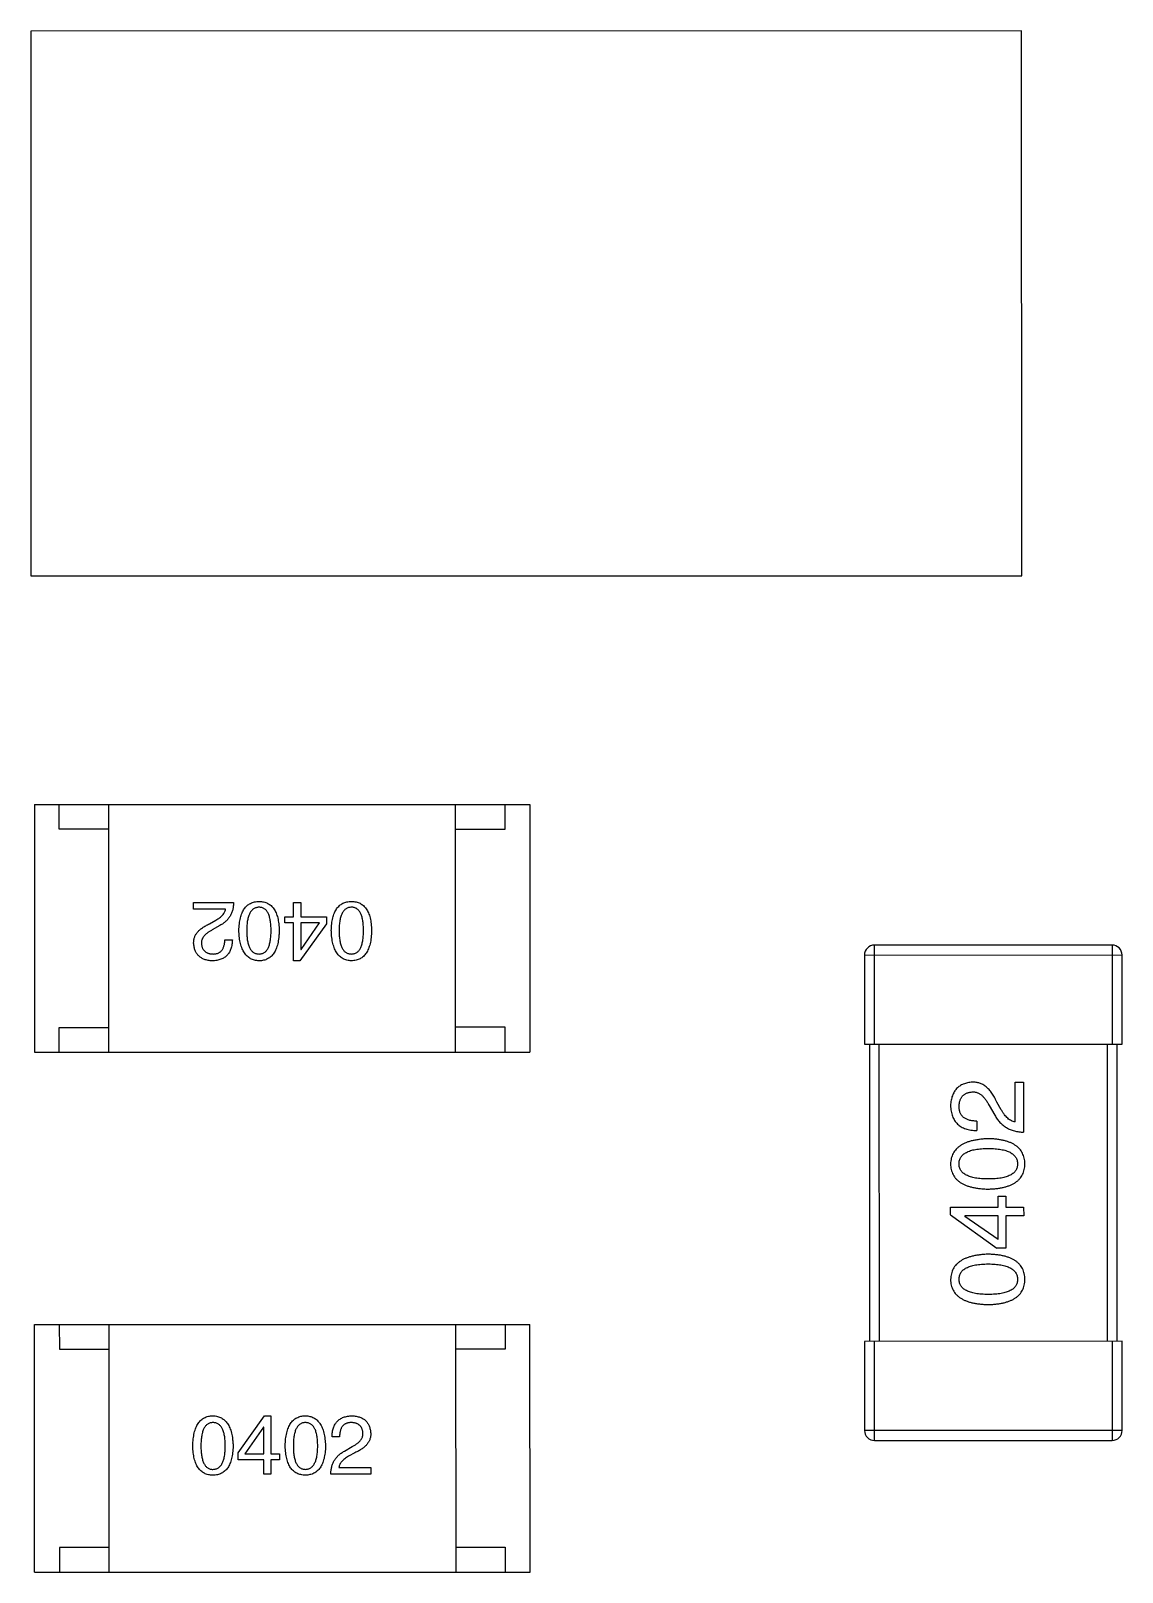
# Model space of a CAD drawing. Header units: inches. Extents: x -29 to 164, y -51 to 83.
# Drawn here: x 41.74 to 43.942, y 31.077 to 34.189 of the extents above; entities that cross this region are included whole.
import ezdxf

# ---------------------------------------------------------------- set-up
doc = ezdxf.new("R2010")
doc.units = ezdxf.units.IN
doc.header["$LTSCALE"] = 1.21
doc.header["$MEASUREMENT"] = 0
doc.layers.get('0').update_dxf_attribs({"linetype": 'CONTINUOUS'})

msp = doc.modelspace()

# ---------------------------------------------------------------- linework, layer by layer
at = {"color": 7, "linetype": 'Continuous'}
for p, q in [((43.7395, 34.189), (41.7395, 34.1886)), ((41.7395, 34.1886), (41.7398, 33.0886)), ((43.7398, 33.089), (43.7395, 34.189)), ((41.7398, 33.0886), (43.7398, 33.089)), ((41.7467, 32.627), (42.7467, 32.6272)), ((41.7467, 32.627), (41.7468, 32.127)), ((41.7967, 32.577), (41.7967, 32.627)), ((41.8968, 32.127), (41.8967, 32.627)), ((42.5968, 32.1272), (42.5967, 32.6272)), ((42.6967, 32.5772), (42.6967, 32.6272)), ((42.7467, 32.6272), (42.7468, 32.1272)), ((41.8967, 32.577), (41.7967, 32.577)), ((42.5967, 32.5772), (42.6967, 32.5772)), ((42.0682, 32.4294), (42.1489, 32.4295)), ((42.0682, 32.4157), (42.0682, 32.4294)), ((42.2698, 32.4006), (42.2698, 32.4295)), ((42.2698, 32.4295), (42.2843, 32.4295)), ((42.2843, 32.4295), (42.2843, 32.4006)), ((42.1325, 32.4157), (42.0682, 32.4157)), ((42.2521, 32.3882), (42.2521, 32.4006)), ((42.2521, 32.4006), (42.2698, 32.4006)), ((42.2843, 32.4006), (42.3361, 32.4006)), ((42.3361, 32.4006), (42.3361, 32.3862)), ((42.1004, 32.3862), (42.1128, 32.3934)), ((42.1213, 32.3829), (42.1056, 32.3737)), ((42.2698, 32.3882), (42.2521, 32.3882)), ((42.2699, 32.3115), (42.2698, 32.3882)), ((42.3361, 32.3862), (42.2823, 32.3115)), ((42.2843, 32.3882), (42.2843, 32.3344)), ((42.3223, 32.3882), (42.2843, 32.3882)), ((42.2849, 32.3344), (42.3223, 32.3882)), ((42.1312, 32.354), (42.1463, 32.354)), ((42.2843, 32.3344), (42.2849, 32.3344)), ((43.9222, 32.3433), (43.4422, 32.3432)), ((43.4422, 32.1432), (43.4422, 32.3432)), ((43.9222, 32.3433), (43.9222, 32.1433)), ((42.2823, 32.3115), (42.2699, 32.3115)), ((43.4222, 32.3232), (43.9422, 32.3233)), ((43.4222, 32.3232), (43.4222, 32.1432)), ((43.9422, 32.1433), (43.9422, 32.3233)), ((41.7968, 32.127), (41.7968, 32.177)), ((41.7968, 32.177), (41.8968, 32.177)), ((42.6968, 32.1772), (42.5968, 32.1772)), ((42.6968, 32.1272), (42.6968, 32.1772)), ((41.7468, 32.127), (42.7468, 32.1272)), ((43.4222, 32.1432), (43.9422, 32.1433)), ((43.4322, 32.1432), (43.4323, 31.5432)), ((43.4523, 31.5432), (43.4522, 32.1432)), ((43.9122, 32.1433), (43.9123, 31.5433)), ((43.9323, 31.5433), (43.9322, 32.1433)), ((43.7263, 31.9861), (43.7263, 32.0664)), ((43.7263, 32.0664), (43.7435, 32.0664)), ((43.7435, 32.0664), (43.7435, 31.9656)), ((43.6984, 32.0107), (43.6894, 32.0262)), ((43.6738, 32.0197), (43.6853, 32)), ((43.6493, 31.9877), (43.6493, 31.9689)), ((43.6919, 31.8144), (43.6919, 31.8365)), ((43.6919, 31.8365), (43.7075, 31.8365)), ((43.7075, 31.8365), (43.7075, 31.8144)), ((43.596, 31.7988), (43.596, 31.8144)), ((43.596, 31.8144), (43.6919, 31.8144)), ((43.7075, 31.8144), (43.7435, 31.8144)), ((43.7435, 31.8144), (43.7436, 31.7964)), ((43.596, 31.7988), (43.6895, 31.7316)), ((43.6247, 31.7964), (43.6247, 31.7955)), ((43.6919, 31.7964), (43.6247, 31.7964)), ((43.6919, 31.7488), (43.6247, 31.7955)), ((43.6919, 31.7488), (43.6919, 31.7964)), ((43.7075, 31.7964), (43.7075, 31.7316)), ((43.7436, 31.7964), (43.7075, 31.7964)), ((43.7075, 31.7316), (43.6895, 31.7316)), ((41.747, 31.5772), (42.747, 31.5774)), ((41.7472, 31.0772), (41.747, 31.5772)), ((41.797, 31.5772), (41.7971, 31.5272)), ((41.897, 31.5773), (41.8972, 31.0773)), ((42.597, 31.5774), (42.5972, 31.0774)), ((42.697, 31.5774), (42.6971, 31.5274)), ((42.7472, 31.0774), (42.747, 31.5774)), ((41.7971, 31.5272), (41.8971, 31.5273)), ((42.6971, 31.5274), (42.5971, 31.5274)), ((43.9423, 31.5433), (43.4223, 31.5432)), ((43.4223, 31.5432), (43.4224, 31.3632)), ((43.4424, 31.3432), (43.4423, 31.5432)), ((43.9223, 31.5433), (43.9224, 31.3433)), ((43.9424, 31.3633), (43.9423, 31.5433)), ((42.1578, 31.3182), (42.2115, 31.393)), ((42.2089, 31.37), (42.1715, 31.3163)), ((42.2096, 31.37), (42.2089, 31.37)), ((42.2096, 31.3163), (42.2096, 31.37)), ((42.2115, 31.393), (42.224, 31.393)), ((42.224, 31.393), (42.224, 31.3163)), ((42.3626, 31.3504), (42.3476, 31.3504)), ((43.9424, 31.3633), (43.4224, 31.3632)), ((43.4424, 31.3432), (43.9224, 31.3433)), ((42.1578, 31.3038), (42.1578, 31.3182)), ((42.1715, 31.3163), (42.2096, 31.3163)), ((42.224, 31.3163), (42.2417, 31.3163)), ((42.2417, 31.3163), (42.2417, 31.3038)), ((42.3725, 31.3216), (42.3882, 31.3307)), ((42.3935, 31.3183), (42.381, 31.3111)), ((42.2096, 31.3038), (42.1578, 31.3038)), ((42.2096, 31.275), (42.2096, 31.3038)), ((42.224, 31.275), (42.2096, 31.275)), ((42.224, 31.3038), (42.224, 31.275)), ((42.2417, 31.3038), (42.224, 31.3038)), ((42.4256, 31.275), (42.345, 31.275)), ((42.3614, 31.2888), (42.4256, 31.2888)), ((42.4256, 31.2888), (42.4256, 31.275)), ((41.8971, 31.1273), (41.7971, 31.1272)), ((41.7971, 31.1272), (41.7972, 31.0772)), ((42.5971, 31.1274), (42.6971, 31.1274)), ((42.6971, 31.1274), (42.6972, 31.0774)), ((41.7472, 31.0772), (42.7472, 31.0774))]:
    msp.add_line(p, q, dxfattribs=at)
for centre, start, end in [((43.4422, 32.3232), 90.012, 180.012), ((43.9222, 32.3233), 0.012, 90.012), ((43.4424, 31.3632), 180.012, 270.012), ((43.9224, 31.3633), 270.012, 0.012)]:
    msp.add_arc(centre, 0.02, start, end, dxfattribs=at)
for points, knots in [([(42.1489, 32.4295), (42.1488, 32.4281), (42.1487, 32.4255), (42.1483, 32.4217), (42.1478, 32.4181), (42.147, 32.4145), (42.146, 32.4111), (42.1447, 32.4078), (42.1433, 32.4047), (42.1417, 32.4017), (42.1399, 32.3989), (42.1378, 32.3962), (42.1356, 32.3936), (42.1331, 32.3912), (42.1305, 32.3889), (42.1276, 32.3867), (42.1246, 32.3847), (42.1224, 32.3835), (42.1213, 32.3829)], [0, 0, 0, 0, 0.069512, 0.136307, 0.201431, 0.265186, 0.327322, 0.388242, 0.448098, 0.507757, 0.566952, 0.626243, 0.686026, 0.745963, 0.807549, 0.869906, 0.934172, 1, 1, 1, 1]), ([(42.1595, 32.3724), (42.1596, 32.3748), (42.1598, 32.3793), (42.1604, 32.386), (42.1613, 32.3922), (42.1625, 32.3979), (42.164, 32.4032), (42.1658, 32.408), (42.1678, 32.4124), (42.1702, 32.4163), (42.1729, 32.4198), (42.1759, 32.4229), (42.1792, 32.4255), (42.1829, 32.4276), (42.1868, 32.4292), (42.191, 32.4305), (42.1955, 32.4312), (42.1986, 32.4314), (42.2002, 32.4314)], [0, 0, 0, 0, 0.08769, 0.170218, 0.24749, 0.319818, 0.387758, 0.451391, 0.511445, 0.568185, 0.622681, 0.67526, 0.726746, 0.778428, 0.830764, 0.884397, 0.940866, 1, 1, 1, 1]), ([(42.2002, 32.4314), (42.2018, 32.4314), (42.2049, 32.4312), (42.2094, 32.4305), (42.2136, 32.4292), (42.2175, 32.4276), (42.2211, 32.4255), (42.2244, 32.4229), (42.2274, 32.4199), (42.2301, 32.4163), (42.2325, 32.4124), (42.2346, 32.408), (42.2364, 32.4032), (42.2379, 32.3979), (42.2391, 32.3922), (42.24, 32.386), (42.2406, 32.3794), (42.2408, 32.3748), (42.2408, 32.3724)], [0, 0, 0, 0, 0.059135, 0.115606, 0.169241, 0.221578, 0.273261, 0.324749, 0.377329, 0.431642, 0.488541, 0.548597, 0.612232, 0.680174, 0.752504, 0.829777, 0.912307, 1, 1, 1, 1]), ([(42.346, 32.3725), (42.3461, 32.3748), (42.3463, 32.3794), (42.3469, 32.386), (42.3478, 32.3922), (42.349, 32.3979), (42.3505, 32.4032), (42.3523, 32.408), (42.3544, 32.4124), (42.3567, 32.4164), (42.3594, 32.4199), (42.3624, 32.4229), (42.3658, 32.4255), (42.3694, 32.4276), (42.3733, 32.4293), (42.3775, 32.4305), (42.382, 32.4313), (42.3851, 32.4314), (42.3867, 32.4315)], [0, 0, 0, 0, 0.08769, 0.170218, 0.24749, 0.319818, 0.387758, 0.451391, 0.511445, 0.568185, 0.622681, 0.67526, 0.726746, 0.778428, 0.830764, 0.884397, 0.940866, 1, 1, 1, 1]), ([(42.3867, 32.4315), (42.3883, 32.4314), (42.3914, 32.4313), (42.3959, 32.4305), (42.4001, 32.4293), (42.404, 32.4276), (42.4076, 32.4255), (42.4109, 32.4229), (42.414, 32.4199), (42.4166, 32.4164), (42.419, 32.4125), (42.4211, 32.4081), (42.4229, 32.4032), (42.4244, 32.3979), (42.4256, 32.3922), (42.4265, 32.386), (42.4271, 32.3794), (42.4273, 32.3748), (42.4274, 32.3725)], [0, 0, 0, 0, 0.059135, 0.115606, 0.169241, 0.221578, 0.273261, 0.324749, 0.377329, 0.431642, 0.488541, 0.548597, 0.612232, 0.680174, 0.752504, 0.829777, 0.912307, 1, 1, 1, 1]), ([(42.1128, 32.3934), (42.1142, 32.3942), (42.1169, 32.3958), (42.1206, 32.3983), (42.1239, 32.401), (42.1266, 32.4038), (42.1288, 32.4066), (42.1306, 32.4095), (42.1319, 32.4125), (42.1323, 32.4146), (42.1325, 32.4157)], [0, 0, 0, 0, 0.158292, 0.304606, 0.440272, 0.565336, 0.681745, 0.791834, 0.896966, 1, 1, 1, 1]), ([(42.2002, 32.4196), (42.1992, 32.4196), (42.1972, 32.4194), (42.1943, 32.4188), (42.1917, 32.4178), (42.1892, 32.4165), (42.187, 32.4148), (42.1849, 32.4127), (42.1831, 32.4103), (42.1814, 32.4075), (42.1799, 32.4043), (42.1787, 32.4008), (42.1776, 32.3969), (42.1768, 32.3927), (42.1761, 32.3882), (42.1756, 32.3832), (42.1753, 32.3779), (42.1753, 32.3743), (42.1753, 32.3724)], [0, 0, 0, 0, 0.050879, 0.099377, 0.146973, 0.193618, 0.240619, 0.289461, 0.34047, 0.395283, 0.453059, 0.515633, 0.582666, 0.655287, 0.732971, 0.815933, 0.905166, 1, 1, 1, 1]), ([(42.2244, 32.3724), (42.2244, 32.3743), (42.2244, 32.378), (42.2241, 32.3834), (42.2236, 32.3884), (42.223, 32.393), (42.2221, 32.3972), (42.2211, 32.4011), (42.2199, 32.4046), (42.2185, 32.4078), (42.2169, 32.4106), (42.2151, 32.413), (42.213, 32.4151), (42.2108, 32.4167), (42.2085, 32.4181), (42.2059, 32.419), (42.2031, 32.4195), (42.2012, 32.4196), (42.2002, 32.4196)], [0, 0, 0, 0, 0.096457, 0.187288, 0.27178, 0.350132, 0.423455, 0.491343, 0.554037, 0.612253, 0.666313, 0.717038, 0.764921, 0.811214, 0.856775, 0.902988, 0.950234, 1, 1, 1, 1]), ([(42.3867, 32.4197), (42.3857, 32.4196), (42.3837, 32.4195), (42.3809, 32.4189), (42.3782, 32.4179), (42.3758, 32.4165), (42.3735, 32.4148), (42.3714, 32.4127), (42.3696, 32.4103), (42.3679, 32.4075), (42.3665, 32.4043), (42.3652, 32.4008), (42.3641, 32.397), (42.3633, 32.3928), (42.3626, 32.3882), (42.3621, 32.3833), (42.3618, 32.378), (42.3618, 32.3743), (42.3618, 32.3725)], [0, 0, 0, 0, 0.050879, 0.099377, 0.146973, 0.193618, 0.240619, 0.289461, 0.34047, 0.395283, 0.453059, 0.515633, 0.582666, 0.655287, 0.732971, 0.815933, 0.905166, 1, 1, 1, 1]), ([(42.411, 32.3725), (42.4109, 32.3744), (42.4109, 32.3781), (42.4106, 32.3834), (42.4102, 32.3884), (42.4095, 32.393), (42.4086, 32.3973), (42.4076, 32.4012), (42.4064, 32.4047), (42.405, 32.4078), (42.4034, 32.4106), (42.4016, 32.413), (42.3996, 32.4151), (42.3974, 32.4168), (42.395, 32.4181), (42.3924, 32.419), (42.3896, 32.4196), (42.3877, 32.4196), (42.3867, 32.4197)], [0, 0, 0, 0, 0.096457, 0.187288, 0.27178, 0.350132, 0.423455, 0.491343, 0.554037, 0.612253, 0.666313, 0.717038, 0.764921, 0.811214, 0.856775, 0.902988, 0.950234, 1, 1, 1, 1]), ([(42.0682, 32.3468), (42.0682, 32.3478), (42.0682, 32.3498), (42.0684, 32.3527), (42.0689, 32.3556), (42.0697, 32.3584), (42.0708, 32.3611), (42.0721, 32.3638), (42.0737, 32.3663), (42.0756, 32.3688), (42.0778, 32.3713), (42.0802, 32.3736), (42.0829, 32.3759), (42.0858, 32.3781), (42.0891, 32.3803), (42.0926, 32.3823), (42.0964, 32.3843), (42.099, 32.3855), (42.1004, 32.3862)], [0, 0, 0, 0, 0.055083, 0.109453, 0.162685, 0.21614, 0.26961, 0.324284, 0.380202, 0.437433, 0.497084, 0.559152, 0.624288, 0.692446, 0.763862, 0.838743, 0.917269, 1, 1, 1, 1]), ([(42.1056, 32.3737), (42.1047, 32.3732), (42.1029, 32.3723), (42.1003, 32.3707), (42.0979, 32.3692), (42.0957, 32.3676), (42.0937, 32.366), (42.0918, 32.3643), (42.0902, 32.3627), (42.0887, 32.3609), (42.0875, 32.3592), (42.0864, 32.3574), (42.0855, 32.3556), (42.0848, 32.3538), (42.0843, 32.3519), (42.084, 32.35), (42.0839, 32.3481), (42.0839, 32.3468), (42.084, 32.3462)], [0, 0, 0, 0, 0.084365, 0.165386, 0.24176, 0.314729, 0.38433, 0.449952, 0.513164, 0.5734, 0.630824, 0.68644, 0.740136, 0.792605, 0.844515, 0.896112, 0.947763, 1, 1, 1, 1]), ([(42.2002, 32.3114), (42.1986, 32.3115), (42.1956, 32.3117), (42.1911, 32.3126), (42.187, 32.3139), (42.1831, 32.3156), (42.1795, 32.3179), (42.1763, 32.3206), (42.1733, 32.3237), (42.1706, 32.3273), (42.1682, 32.3314), (42.1661, 32.3359), (42.1642, 32.3409), (42.1627, 32.3463), (42.1615, 32.3522), (42.1605, 32.3585), (42.1598, 32.3653), (42.1596, 32.37), (42.1595, 32.3724)], [0, 0, 0, 0, 0.057415, 0.112361, 0.16496, 0.216437, 0.267441, 0.318839, 0.371478, 0.426325, 0.483626, 0.544235, 0.608673, 0.677374, 0.750405, 0.828394, 0.911525, 1, 1, 1, 1]), ([(42.1753, 32.3724), (42.1753, 32.3705), (42.1753, 32.3668), (42.1756, 32.3615), (42.1761, 32.3565), (42.1768, 32.3519), (42.1776, 32.3476), (42.1787, 32.3437), (42.18, 32.3402), (42.1814, 32.337), (42.1831, 32.3343), (42.1849, 32.3318), (42.187, 32.3298), (42.1892, 32.3281), (42.1917, 32.3268), (42.1944, 32.3259), (42.1972, 32.3253), (42.1992, 32.3252), (42.2002, 32.3252)], [0, 0, 0, 0, 0.095719, 0.185854, 0.269738, 0.347952, 0.420315, 0.487894, 0.550245, 0.608186, 0.662454, 0.713283, 0.761375, 0.808209, 0.854301, 0.901312, 0.949396, 1, 1, 1, 1]), ([(42.2002, 32.3252), (42.2012, 32.3252), (42.2031, 32.3253), (42.2059, 32.3259), (42.2085, 32.3268), (42.2109, 32.3281), (42.2131, 32.3298), (42.2151, 32.3318), (42.2169, 32.3343), (42.2185, 32.3371), (42.2199, 32.3402), (42.2211, 32.3437), (42.2221, 32.3476), (42.223, 32.3519), (42.2236, 32.3565), (42.2241, 32.3615), (42.2244, 32.3668), (42.2244, 32.3705), (42.2244, 32.3724)], [0, 0, 0, 0, 0.049764, 0.097007, 0.143217, 0.188577, 0.235116, 0.282997, 0.333719, 0.387776, 0.445989, 0.508679, 0.576563, 0.649481, 0.728235, 0.812722, 0.903548, 1, 1, 1, 1]), ([(42.2408, 32.3724), (42.2408, 32.37), (42.2406, 32.3653), (42.24, 32.3584), (42.2391, 32.352), (42.2379, 32.3461), (42.2364, 32.3406), (42.2346, 32.3356), (42.2325, 32.3311), (42.2301, 32.327), (42.2275, 32.3234), (42.2244, 32.3203), (42.2211, 32.3176), (42.2175, 32.3154), (42.2136, 32.3137), (42.2094, 32.3124), (42.2049, 32.3116), (42.2018, 32.3115), (42.2002, 32.3114)], [0, 0, 0, 0, 0.088823, 0.172287, 0.250296, 0.323438, 0.392244, 0.456221, 0.516635, 0.573871, 0.628, 0.680335, 0.731489, 0.782557, 0.834044, 0.886738, 0.942089, 1, 1, 1, 1]), ([(42.3867, 32.3115), (42.3852, 32.3116), (42.3821, 32.3118), (42.3776, 32.3126), (42.3735, 32.3139), (42.3696, 32.3157), (42.3661, 32.3179), (42.3628, 32.3206), (42.3598, 32.3238), (42.3571, 32.3274), (42.3547, 32.3315), (42.3526, 32.336), (42.3508, 32.3409), (42.3492, 32.3464), (42.348, 32.3522), (42.347, 32.3586), (42.3464, 32.3654), (42.3462, 32.37), (42.346, 32.3725)], [0, 0, 0, 0, 0.057415, 0.112361, 0.16496, 0.216437, 0.267441, 0.318839, 0.371478, 0.426325, 0.483626, 0.544235, 0.608673, 0.677374, 0.750405, 0.828394, 0.911525, 1, 1, 1, 1]), ([(42.3618, 32.3725), (42.3618, 32.3706), (42.3618, 32.3669), (42.3621, 32.3615), (42.3626, 32.3565), (42.3633, 32.3519), (42.3642, 32.3476), (42.3652, 32.3438), (42.3665, 32.3402), (42.3679, 32.3371), (42.3696, 32.3343), (42.3714, 32.3319), (42.3735, 32.3298), (42.3758, 32.3281), (42.3782, 32.3268), (42.3809, 32.3259), (42.3837, 32.3254), (42.3857, 32.3253), (42.3867, 32.3252)], [0, 0, 0, 0, 0.095719, 0.185854, 0.269738, 0.347952, 0.420315, 0.487894, 0.550245, 0.608186, 0.662454, 0.713283, 0.761375, 0.808209, 0.854301, 0.901312, 0.949396, 1, 1, 1, 1]), ([(42.3867, 32.3252), (42.3877, 32.3253), (42.3896, 32.3254), (42.3924, 32.3259), (42.395, 32.3268), (42.3974, 32.3281), (42.3996, 32.3298), (42.4016, 32.3319), (42.4034, 32.3343), (42.405, 32.3371), (42.4064, 32.3402), (42.4077, 32.3438), (42.4086, 32.3477), (42.4095, 32.3519), (42.4102, 32.3565), (42.4106, 32.3615), (42.4109, 32.3669), (42.4109, 32.3706), (42.411, 32.3725)], [0, 0, 0, 0, 0.049764, 0.097007, 0.143217, 0.188577, 0.235116, 0.282997, 0.333719, 0.387776, 0.445989, 0.508679, 0.576563, 0.649481, 0.728235, 0.812722, 0.903548, 1, 1, 1, 1]), ([(42.4274, 32.3725), (42.4273, 32.37), (42.4271, 32.3653), (42.4265, 32.3585), (42.4256, 32.3521), (42.4244, 32.3461), (42.4229, 32.3407), (42.4211, 32.3357), (42.4191, 32.3311), (42.4167, 32.3271), (42.414, 32.3235), (42.411, 32.3203), (42.4077, 32.3176), (42.404, 32.3154), (42.4001, 32.3137), (42.3959, 32.3125), (42.3914, 32.3117), (42.3883, 32.3115), (42.3867, 32.3115)], [0, 0, 0, 0, 0.088823, 0.172287, 0.250296, 0.323438, 0.392244, 0.456221, 0.516635, 0.573871, 0.628, 0.680335, 0.731489, 0.782557, 0.834044, 0.886738, 0.942089, 1, 1, 1, 1]), ([(42.1056, 32.3114), (42.1042, 32.3115), (42.1014, 32.3117), (42.0974, 32.3123), (42.0936, 32.3132), (42.09, 32.3143), (42.0868, 32.3156), (42.0838, 32.3172), (42.081, 32.3191), (42.0785, 32.3212), (42.0763, 32.3235), (42.0743, 32.3261), (42.0727, 32.329), (42.0713, 32.3321), (42.0701, 32.3354), (42.0692, 32.339), (42.0686, 32.3428), (42.0684, 32.3455), (42.0682, 32.3468)], [0, 0, 0, 0, 0.074847, 0.14558, 0.212628, 0.276599, 0.337792, 0.396608, 0.453638, 0.509854, 0.565589, 0.621545, 0.678777, 0.737222, 0.798388, 0.862259, 0.929312, 1, 1, 1, 1]), ([(42.084, 32.3462), (42.084, 32.3453), (42.0842, 32.3437), (42.0846, 32.3414), (42.0852, 32.3393), (42.0859, 32.3372), (42.0868, 32.3354), (42.0879, 32.3337), (42.0891, 32.3321), (42.0905, 32.3307), (42.0921, 32.3295), (42.0938, 32.3284), (42.0957, 32.3275), (42.0978, 32.3267), (42.1, 32.3261), (42.1024, 32.3256), (42.1049, 32.3253), (42.1067, 32.3252), (42.1076, 32.3252)], [0, 0, 0, 0, 0.069456, 0.136175, 0.198596, 0.258993, 0.316838, 0.37342, 0.428889, 0.48454, 0.540119, 0.597644, 0.65702, 0.718534, 0.783117, 0.851564, 0.923888, 1, 1, 1, 1]), ([(42.1463, 32.354), (42.1462, 32.3524), (42.1461, 32.3491), (42.1456, 32.3444), (42.1447, 32.34), (42.1436, 32.3359), (42.1421, 32.3322), (42.1403, 32.3287), (42.1382, 32.3255), (42.1358, 32.3227), (42.1331, 32.3201), (42.1301, 32.318), (42.1268, 32.3161), (42.1231, 32.3145), (42.1192, 32.3132), (42.1149, 32.3123), (42.1104, 32.3117), (42.1072, 32.3115), (42.1056, 32.3114)], [0, 0, 0, 0, 0.074935, 0.145873, 0.212498, 0.27598, 0.33603, 0.394042, 0.450372, 0.505546, 0.560812, 0.616481, 0.673265, 0.732328, 0.7938, 0.858943, 0.92718, 1, 1, 1, 1]), ([(42.1076, 32.3252), (42.1085, 32.3252), (42.1103, 32.3253), (42.1129, 32.3256), (42.1154, 32.3262), (42.1177, 32.3269), (42.1198, 32.328), (42.1217, 32.3292), (42.1234, 32.3307), (42.125, 32.3324), (42.1264, 32.3343), (42.1276, 32.3365), (42.1286, 32.3389), (42.1295, 32.3415), (42.1302, 32.3443), (42.1307, 32.3473), (42.1311, 32.3506), (42.1311, 32.3529), (42.1312, 32.354)], [0, 0, 0, 0, 0.065945, 0.127767, 0.186553, 0.242898, 0.297728, 0.351599, 0.404854, 0.459191, 0.515338, 0.573322, 0.634405, 0.698538, 0.767039, 0.84022, 0.917406, 1, 1, 1, 1]), ([(43.6402, 32.0664), (43.6385, 32.0663), (43.6352, 32.066), (43.6304, 32.0652), (43.626, 32.0641), (43.6218, 32.0626), (43.6179, 32.0609), (43.6144, 32.0588), (43.6111, 32.0563), (43.6082, 32.0535), (43.6056, 32.0504), (43.6033, 32.047), (43.6012, 32.0432), (43.5995, 32.0392), (43.5982, 32.0347), (43.5971, 32.03), (43.5963, 32.0249), (43.5961, 32.0215), (43.596, 32.0197)], [0, 0, 0, 0, 0.070688, 0.137741, 0.201612, 0.262778, 0.321223, 0.378455, 0.434411, 0.490146, 0.546362, 0.603392, 0.662208, 0.723401, 0.787372, 0.85442, 0.925153, 1, 1, 1, 1]), ([(43.6894, 32.0262), (43.6886, 32.0279), (43.6871, 32.0313), (43.6846, 32.036), (43.682, 32.0403), (43.6793, 32.0444), (43.6766, 32.0481), (43.6737, 32.0515), (43.6708, 32.0545), (43.6677, 32.0572), (43.6646, 32.0595), (43.6614, 32.0615), (43.6581, 32.0632), (43.6547, 32.0646), (43.6512, 32.0655), (43.6476, 32.0662), (43.6439, 32.0665), (43.6415, 32.0664), (43.6402, 32.0664)], [0, 0, 0, 0, 0.082731, 0.161257, 0.236138, 0.307554, 0.375712, 0.440848, 0.502916, 0.562567, 0.619798, 0.675716, 0.73039, 0.78386, 0.837315, 0.890547, 0.944917, 1, 1, 1, 1]), ([(43.6132, 32.0172), (43.6132, 32.0183), (43.6134, 32.0205), (43.6137, 32.0237), (43.6143, 32.0267), (43.6151, 32.0295), (43.616, 32.032), (43.6172, 32.0344), (43.6186, 32.0366), (43.6201, 32.0386), (43.6219, 32.0403), (43.6238, 32.0419), (43.6259, 32.0432), (43.6282, 32.0443), (43.6308, 32.0452), (43.6335, 32.046), (43.6364, 32.0465), (43.6384, 32.0466), (43.6394, 32.0467)], [0, 0, 0, 0, 0.076112, 0.148436, 0.216883, 0.281466, 0.34298, 0.402356, 0.459881, 0.51546, 0.571111, 0.62658, 0.683162, 0.741007, 0.801404, 0.863825, 0.930544, 1, 1, 1, 1]), ([(43.6394, 32.0467), (43.6402, 32.0468), (43.6418, 32.0469), (43.6442, 32.0467), (43.6466, 32.0463), (43.649, 32.0457), (43.6512, 32.0448), (43.6535, 32.0437), (43.6557, 32.0424), (43.6579, 32.0408), (43.6601, 32.039), (43.6621, 32.0369), (43.6642, 32.0346), (43.6662, 32.0321), (43.6682, 32.0293), (43.6701, 32.0263), (43.672, 32.0231), (43.6732, 32.0208), (43.6738, 32.0197)], [0, 0, 0, 0, 0.052237, 0.103888, 0.155485, 0.207395, 0.259864, 0.31356, 0.369176, 0.4266, 0.486836, 0.550048, 0.61567, 0.685271, 0.75824, 0.834614, 0.915635, 1, 1, 1, 1]), ([(43.596, 32.0197), (43.5961, 32.0176), (43.5963, 32.0137), (43.5971, 32.008), (43.5982, 32.0027), (43.5998, 31.9978), (43.6018, 31.9932), (43.6041, 31.9891), (43.6069, 31.9853), (43.6101, 31.9819), (43.6136, 31.9789), (43.6176, 31.9763), (43.6219, 31.9741), (43.6266, 31.9722), (43.6317, 31.9708), (43.6372, 31.9697), (43.6431, 31.9691), (43.6472, 31.9689), (43.6493, 31.9689)], [0, 0, 0, 0, 0.07282, 0.141057, 0.2062, 0.267672, 0.326735, 0.383519, 0.439188, 0.494454, 0.549628, 0.605958, 0.66397, 0.72402, 0.787502, 0.854127, 0.925065, 1, 1, 1, 1]), ([(43.6493, 31.9877), (43.6478, 31.9878), (43.645, 31.9879), (43.6409, 31.9883), (43.6371, 31.9889), (43.6335, 31.9898), (43.6303, 31.9909), (43.6273, 31.9921), (43.6246, 31.9937), (43.6222, 31.9954), (43.62, 31.9974), (43.6182, 31.9996), (43.6166, 32.002), (43.6154, 32.0046), (43.6144, 32.0075), (43.6137, 32.0105), (43.6133, 32.0138), (43.6132, 32.016), (43.6132, 32.0172)], [0, 0, 0, 0, 0.082594, 0.15978, 0.232961, 0.301462, 0.365595, 0.426678, 0.484662, 0.540809, 0.595146, 0.648401, 0.702272, 0.757102, 0.813447, 0.872233, 0.934055, 1, 1, 1, 1]), ([(43.6853, 32), (43.6861, 31.9986), (43.6876, 31.9959), (43.6901, 31.9921), (43.6928, 31.9885), (43.6957, 31.9853), (43.6987, 31.9822), (43.7019, 31.9794), (43.7053, 31.9768), (43.7089, 31.9746), (43.7126, 31.9725), (43.7165, 31.9708), (43.7206, 31.9692), (43.7248, 31.968), (43.7293, 31.967), (43.7339, 31.9663), (43.7386, 31.9658), (43.7419, 31.9657), (43.7435, 31.9656)], [0, 0, 0, 0, 0.065828, 0.130094, 0.192451, 0.254037, 0.313974, 0.373757, 0.433048, 0.492243, 0.551902, 0.611758, 0.672678, 0.734814, 0.798569, 0.863693, 0.930488, 1, 1, 1, 1]), ([(43.7263, 31.9861), (43.725, 31.9863), (43.7224, 31.9869), (43.7186, 31.9885), (43.7149, 31.9907), (43.7114, 31.9935), (43.708, 31.9969), (43.7046, 32.0009), (43.7014, 32.0055), (43.6994, 32.0089), (43.6984, 32.0107)], [0, 0, 0, 0, 0.103034, 0.208166, 0.318255, 0.434664, 0.559728, 0.695394, 0.841708, 1, 1, 1, 1]), ([(43.6722, 31.9523), (43.6692, 31.9522), (43.6633, 31.9519), (43.6549, 31.951), (43.647, 31.9498), (43.6396, 31.9483), (43.6328, 31.9464), (43.6266, 31.9441), (43.621, 31.9415), (43.6159, 31.9385), (43.6114, 31.9351), (43.6074, 31.9314), (43.604, 31.9273), (43.6012, 31.9228), (43.5991, 31.918), (43.5974, 31.9128), (43.5963, 31.9072), (43.5961, 31.9034), (43.596, 31.9015)], [0, 0, 0, 0, 0.088475, 0.171606, 0.249595, 0.322626, 0.391327, 0.455765, 0.516374, 0.573675, 0.628522, 0.681161, 0.732559, 0.783563, 0.83504, 0.887639, 0.942585, 1, 1, 1, 1]), ([(43.6132, 31.9015), (43.6133, 31.9027), (43.6133, 31.9052), (43.614, 31.9087), (43.6152, 31.9121), (43.6168, 31.9152), (43.6189, 31.918), (43.6215, 31.9205), (43.6245, 31.9228), (43.628, 31.9249), (43.6319, 31.9268), (43.6363, 31.9283), (43.6412, 31.9297), (43.6465, 31.9307), (43.6523, 31.9316), (43.6585, 31.9322), (43.6652, 31.9325), (43.6698, 31.9326), (43.6722, 31.9326)], [0, 0, 0, 0, 0.050604, 0.098688, 0.145699, 0.191791, 0.238625, 0.286717, 0.337546, 0.391814, 0.449755, 0.512106, 0.579685, 0.652048, 0.730262, 0.814146, 0.904281, 1, 1, 1, 1]), ([(43.746, 31.9015), (43.7459, 31.9035), (43.7457, 31.9074), (43.7448, 31.913), (43.7432, 31.9182), (43.7412, 31.9231), (43.7385, 31.9276), (43.7353, 31.9318), (43.7315, 31.9355), (43.7271, 31.9389), (43.7222, 31.9419), (43.7167, 31.9445), (43.7107, 31.9467), (43.7041, 31.9486), (43.6969, 31.9501), (43.6892, 31.9512), (43.6809, 31.952), (43.6752, 31.9522), (43.6722, 31.9523)], [0, 0, 0, 0, 0.059134, 0.115603, 0.169236, 0.221572, 0.273254, 0.32474, 0.377319, 0.431815, 0.488555, 0.548609, 0.612242, 0.680182, 0.75251, 0.829782, 0.91231, 1, 1, 1, 1]), ([(43.6722, 31.9326), (43.6746, 31.9326), (43.6791, 31.9326), (43.6857, 31.9322), (43.6919, 31.9316), (43.6976, 31.9307), (43.7029, 31.9297), (43.7077, 31.9283), (43.7121, 31.9268), (43.716, 31.9249), (43.7195, 31.9229), (43.7226, 31.9205), (43.7252, 31.918), (43.7273, 31.9152), (43.729, 31.9121), (43.7302, 31.9088), (43.731, 31.9052), (43.7312, 31.9027), (43.7312, 31.9015)], [0, 0, 0, 0, 0.094834, 0.184067, 0.267029, 0.344713, 0.417334, 0.484367, 0.546941, 0.604717, 0.65953, 0.710539, 0.759381, 0.806382, 0.853027, 0.900623, 0.949121, 1, 1, 1, 1]), ([(43.596, 31.9015), (43.5961, 31.8995), (43.5963, 31.8956), (43.5972, 31.8899), (43.5988, 31.8847), (43.6009, 31.8798), (43.6037, 31.8753), (43.6071, 31.8711), (43.611, 31.8674), (43.6155, 31.864), (43.6206, 31.861), (43.6263, 31.8584), (43.6325, 31.8562), (43.6393, 31.8543), (43.6467, 31.8528), (43.6547, 31.8517), (43.6633, 31.8509), (43.6692, 31.8507), (43.6722, 31.8506)], [0, 0, 0, 0, 0.057911, 0.113262, 0.165956, 0.217443, 0.268511, 0.319665, 0.372, 0.426129, 0.483365, 0.543779, 0.607756, 0.676562, 0.749704, 0.827713, 0.911177, 1, 1, 1, 1]), ([(43.6722, 31.8711), (43.6698, 31.8712), (43.6652, 31.8712), (43.6585, 31.8716), (43.6523, 31.8721), (43.6465, 31.8729), (43.6412, 31.874), (43.6364, 31.8753), (43.632, 31.8768), (43.628, 31.8786), (43.6245, 31.8806), (43.6215, 31.8829), (43.6189, 31.8854), (43.6168, 31.8881), (43.6152, 31.8911), (43.614, 31.8944), (43.6133, 31.8978), (43.6133, 31.9002), (43.6132, 31.9015)], [0, 0, 0, 0, 0.096452, 0.187278, 0.271765, 0.350519, 0.423437, 0.491321, 0.554011, 0.612224, 0.666281, 0.717003, 0.764884, 0.811423, 0.856783, 0.902993, 0.950236, 1, 1, 1, 1]), ([(43.7312, 31.9015), (43.7312, 31.9003), (43.7311, 31.8979), (43.7304, 31.8944), (43.7293, 31.8911), (43.7276, 31.8882), (43.7255, 31.8854), (43.723, 31.8829), (43.7199, 31.8806), (43.7164, 31.8786), (43.7125, 31.8768), (43.7081, 31.8753), (43.7032, 31.8741), (43.6979, 31.8729), (43.6921, 31.8721), (43.6859, 31.8716), (43.6792, 31.8712), (43.6746, 31.8712), (43.6722, 31.8711)], [0, 0, 0, 0, 0.049766, 0.097012, 0.143225, 0.188786, 0.235079, 0.282962, 0.333687, 0.387747, 0.445963, 0.508657, 0.576545, 0.649868, 0.72822, 0.812712, 0.903543, 1, 1, 1, 1]), ([(43.6722, 31.8506), (43.6752, 31.8508), (43.6809, 31.851), (43.6892, 31.8517), (43.6969, 31.8528), (43.7041, 31.8543), (43.7107, 31.8562), (43.7167, 31.8585), (43.7222, 31.861), (43.7271, 31.8641), (43.7315, 31.8674), (43.7353, 31.8712), (43.7385, 31.8753), (43.7412, 31.8798), (43.7433, 31.8847), (43.7448, 31.89), (43.7457, 31.8956), (43.7459, 31.8995), (43.746, 31.9015)], [0, 0, 0, 0, 0.087693, 0.170223, 0.247496, 0.319826, 0.387768, 0.451403, 0.511459, 0.568358, 0.622671, 0.675251, 0.726739, 0.778422, 0.830759, 0.884394, 0.940865, 1, 1, 1, 1]), ([(43.6723, 31.7191), (43.6692, 31.719), (43.6634, 31.7187), (43.6549, 31.7179), (43.647, 31.7167), (43.6397, 31.7151), (43.6329, 31.7132), (43.6267, 31.711), (43.621, 31.7083), (43.6159, 31.7053), (43.6114, 31.7019), (43.6075, 31.6982), (43.6041, 31.6941), (43.6013, 31.6897), (43.5991, 31.6848), (43.5975, 31.6796), (43.5964, 31.6741), (43.5962, 31.6703), (43.596, 31.6683)], [0, 0, 0, 0, 0.088475, 0.171606, 0.249595, 0.322626, 0.391327, 0.455765, 0.516374, 0.573675, 0.628522, 0.681161, 0.732559, 0.783563, 0.83504, 0.887639, 0.942585, 1, 1, 1, 1]), ([(43.746, 31.6683), (43.7459, 31.6703), (43.7458, 31.6742), (43.7448, 31.6798), (43.7433, 31.6851), (43.7412, 31.69), (43.7386, 31.6945), (43.7353, 31.6986), (43.7315, 31.7024), (43.7272, 31.7058), (43.7222, 31.7088), (43.7167, 31.7114), (43.7107, 31.7136), (43.7041, 31.7155), (43.6969, 31.717), (43.6892, 31.7181), (43.6809, 31.7188), (43.6752, 31.719), (43.6723, 31.7191)], [0, 0, 0, 0, 0.059134, 0.115603, 0.169236, 0.221572, 0.273254, 0.32474, 0.377319, 0.431815, 0.488555, 0.548609, 0.612242, 0.680182, 0.75251, 0.829782, 0.91231, 1, 1, 1, 1]), ([(43.6133, 31.6683), (43.6133, 31.6696), (43.6134, 31.672), (43.6141, 31.6756), (43.6152, 31.6789), (43.6169, 31.682), (43.619, 31.6848), (43.6215, 31.6874), (43.6246, 31.6897), (43.628, 31.6918), (43.632, 31.6936), (43.6364, 31.6952), (43.6412, 31.6965), (43.6466, 31.6976), (43.6523, 31.6984), (43.6586, 31.699), (43.6653, 31.6994), (43.6699, 31.6994), (43.6723, 31.6995)], [0, 0, 0, 0, 0.050604, 0.098688, 0.145699, 0.191791, 0.238625, 0.286717, 0.337546, 0.391814, 0.449755, 0.512106, 0.579685, 0.652048, 0.730262, 0.814146, 0.904281, 1, 1, 1, 1]), ([(43.6723, 31.6995), (43.6746, 31.6994), (43.6792, 31.6994), (43.6858, 31.699), (43.6919, 31.6984), (43.6976, 31.6976), (43.7029, 31.6965), (43.7078, 31.6952), (43.7121, 31.6936), (43.7161, 31.6918), (43.7196, 31.6897), (43.7226, 31.6874), (43.7252, 31.6848), (43.7273, 31.682), (43.729, 31.6789), (43.7303, 31.6756), (43.731, 31.672), (43.7312, 31.6696), (43.7313, 31.6683)], [0, 0, 0, 0, 0.094834, 0.184067, 0.267029, 0.344713, 0.417334, 0.484367, 0.546941, 0.604717, 0.65953, 0.710539, 0.759381, 0.806382, 0.853027, 0.900623, 0.949121, 1, 1, 1, 1]), ([(43.596, 31.6683), (43.5961, 31.6663), (43.5963, 31.6624), (43.5973, 31.6568), (43.5989, 31.6515), (43.601, 31.6466), (43.6038, 31.6421), (43.6071, 31.638), (43.611, 31.6342), (43.6155, 31.6309), (43.6206, 31.6279), (43.6263, 31.6253), (43.6325, 31.623), (43.6394, 31.6212), (43.6468, 31.6197), (43.6548, 31.6186), (43.6633, 31.6178), (43.6692, 31.6176), (43.6723, 31.6175)], [0, 0, 0, 0, 0.057911, 0.113262, 0.165956, 0.217443, 0.268511, 0.319665, 0.372, 0.426129, 0.483365, 0.543779, 0.607756, 0.676562, 0.749704, 0.827713, 0.911177, 1, 1, 1, 1]), ([(43.6723, 31.638), (43.6699, 31.638), (43.6653, 31.638), (43.6586, 31.6384), (43.6523, 31.639), (43.6466, 31.6398), (43.6413, 31.6409), (43.6364, 31.6421), (43.632, 31.6437), (43.6281, 31.6455), (43.6246, 31.6475), (43.6215, 31.6497), (43.619, 31.6522), (43.6169, 31.655), (43.6152, 31.658), (43.6141, 31.6612), (43.6134, 31.6647), (43.6133, 31.6671), (43.6133, 31.6683)], [0, 0, 0, 0, 0.096452, 0.187278, 0.271765, 0.350519, 0.423437, 0.491321, 0.554011, 0.612224, 0.666281, 0.717003, 0.764884, 0.811423, 0.856783, 0.902993, 0.950236, 1, 1, 1, 1]), ([(43.6723, 31.6175), (43.6752, 31.6176), (43.6809, 31.6178), (43.6892, 31.6186), (43.697, 31.6197), (43.7041, 31.6212), (43.7107, 31.6231), (43.7168, 31.6253), (43.7223, 31.6279), (43.7272, 31.6309), (43.7316, 31.6343), (43.7354, 31.638), (43.7386, 31.6422), (43.7412, 31.6467), (43.7433, 31.6516), (43.7448, 31.6568), (43.7458, 31.6625), (43.7459, 31.6663), (43.746, 31.6683)], [0, 0, 0, 0, 0.087693, 0.170223, 0.247496, 0.319826, 0.387768, 0.451403, 0.511459, 0.568358, 0.622671, 0.675251, 0.726739, 0.778422, 0.830759, 0.884394, 0.940865, 1, 1, 1, 1]), ([(43.7313, 31.6683), (43.7312, 31.6671), (43.7311, 31.6647), (43.7305, 31.6612), (43.7293, 31.658), (43.7276, 31.655), (43.7256, 31.6522), (43.723, 31.6497), (43.72, 31.6475), (43.7165, 31.6455), (43.7125, 31.6437), (43.7081, 31.6421), (43.7033, 31.6409), (43.698, 31.6398), (43.6922, 31.639), (43.686, 31.6384), (43.6793, 31.6381), (43.6747, 31.638), (43.6723, 31.638)], [0, 0, 0, 0, 0.049766, 0.097012, 0.143225, 0.188786, 0.235079, 0.282962, 0.333687, 0.387747, 0.445963, 0.508657, 0.576545, 0.649868, 0.72822, 0.812712, 0.903543, 1, 1, 1, 1]), ([(42.0665, 31.332), (42.0666, 31.3344), (42.0667, 31.3392), (42.0673, 31.346), (42.0682, 31.3524), (42.0694, 31.3583), (42.0709, 31.3638), (42.0727, 31.3688), (42.0748, 31.3733), (42.0772, 31.3774), (42.0799, 31.381), (42.0829, 31.3841), (42.0862, 31.3868), (42.0898, 31.389), (42.0937, 31.3907), (42.0979, 31.392), (42.1024, 31.3928), (42.1055, 31.3929), (42.1071, 31.393)], [0, 0, 0, 0, 0.088823, 0.172287, 0.250296, 0.323438, 0.392244, 0.456221, 0.516635, 0.573871, 0.628, 0.680335, 0.731489, 0.782557, 0.834044, 0.886738, 0.942089, 1, 1, 1, 1]), ([(42.1071, 31.3792), (42.1061, 31.3792), (42.1042, 31.3791), (42.1014, 31.3785), (42.0989, 31.3776), (42.0965, 31.3763), (42.0943, 31.3746), (42.0922, 31.3726), (42.0905, 31.3701), (42.0889, 31.3673), (42.0874, 31.3642), (42.0862, 31.3607), (42.0852, 31.3568), (42.0843, 31.3526), (42.0837, 31.3479), (42.0832, 31.3429), (42.0829, 31.3376), (42.0829, 31.3339), (42.0829, 31.332)], [0, 0, 0, 0, 0.049764, 0.097007, 0.143217, 0.188577, 0.235116, 0.282997, 0.333719, 0.387776, 0.445989, 0.508679, 0.576563, 0.649481, 0.728235, 0.812722, 0.903548, 1, 1, 1, 1]), ([(42.1071, 31.393), (42.1087, 31.3929), (42.1118, 31.3927), (42.1162, 31.3918), (42.1203, 31.3905), (42.1242, 31.3888), (42.1278, 31.3865), (42.1311, 31.3838), (42.134, 31.3807), (42.1367, 31.3771), (42.1392, 31.373), (42.1413, 31.3685), (42.1431, 31.3635), (42.1446, 31.3581), (42.1458, 31.3522), (42.1468, 31.3459), (42.1475, 31.3391), (42.1477, 31.3344), (42.1478, 31.332)], [0, 0, 0, 0, 0.057415, 0.112361, 0.16496, 0.216437, 0.267441, 0.318839, 0.371478, 0.426325, 0.483626, 0.544235, 0.608673, 0.677374, 0.750405, 0.828394, 0.911525, 1, 1, 1, 1]), ([(42.1321, 31.332), (42.132, 31.3339), (42.132, 31.3376), (42.1317, 31.343), (42.1312, 31.3479), (42.1306, 31.3526), (42.1297, 31.3568), (42.1286, 31.3607), (42.1274, 31.3642), (42.1259, 31.3674), (42.1242, 31.3701), (42.1224, 31.3726), (42.1203, 31.3746), (42.1181, 31.3763), (42.1156, 31.3776), (42.113, 31.3786), (42.1101, 31.3791), (42.1081, 31.3792), (42.1071, 31.3792)], [0, 0, 0, 0, 0.095719, 0.185854, 0.269738, 0.347952, 0.420315, 0.487894, 0.550245, 0.608186, 0.662454, 0.713283, 0.761375, 0.808209, 0.854301, 0.901312, 0.949396, 1, 1, 1, 1]), ([(42.253, 31.332), (42.2531, 31.3345), (42.2532, 31.3392), (42.2538, 31.346), (42.2547, 31.3524), (42.2559, 31.3583), (42.2574, 31.3638), (42.2592, 31.3688), (42.2613, 31.3733), (42.2637, 31.3774), (42.2664, 31.381), (42.2694, 31.3842), (42.2727, 31.3868), (42.2763, 31.389), (42.2802, 31.3907), (42.2844, 31.392), (42.2889, 31.3928), (42.2921, 31.3929), (42.2936, 31.393)], [0, 0, 0, 0, 0.088823, 0.172287, 0.250296, 0.323438, 0.392244, 0.456221, 0.516635, 0.573871, 0.628, 0.680335, 0.731489, 0.782557, 0.834044, 0.886738, 0.942089, 1, 1, 1, 1]), ([(42.2936, 31.3792), (42.2927, 31.3792), (42.2907, 31.3791), (42.288, 31.3786), (42.2854, 31.3777), (42.283, 31.3764), (42.2808, 31.3747), (42.2788, 31.3726), (42.277, 31.3702), (42.2754, 31.3674), (42.2739, 31.3642), (42.2727, 31.3607), (42.2717, 31.3568), (42.2708, 31.3526), (42.2702, 31.348), (42.2697, 31.343), (42.2694, 31.3376), (42.2694, 31.3339), (42.2694, 31.332)], [0, 0, 0, 0, 0.049764, 0.097007, 0.143217, 0.188577, 0.235116, 0.282997, 0.333719, 0.387776, 0.445989, 0.508679, 0.576563, 0.649481, 0.728235, 0.812722, 0.903548, 1, 1, 1, 1]), ([(42.2936, 31.393), (42.2952, 31.3929), (42.2983, 31.3927), (42.3027, 31.3919), (42.3069, 31.3906), (42.3107, 31.3888), (42.3143, 31.3866), (42.3176, 31.3839), (42.3206, 31.3807), (42.3233, 31.3771), (42.3257, 31.373), (42.3278, 31.3685), (42.3296, 31.3635), (42.3311, 31.3581), (42.3323, 31.3522), (42.3333, 31.3459), (42.334, 31.3391), (42.3342, 31.3345), (42.3343, 31.332)], [0, 0, 0, 0, 0.057415, 0.112361, 0.16496, 0.216437, 0.267441, 0.318839, 0.371478, 0.426325, 0.483626, 0.544235, 0.608673, 0.677374, 0.750405, 0.828394, 0.911525, 1, 1, 1, 1]), ([(42.3186, 31.332), (42.3186, 31.3339), (42.3185, 31.3376), (42.3182, 31.343), (42.3177, 31.348), (42.3171, 31.3526), (42.3162, 31.3568), (42.3152, 31.3607), (42.3139, 31.3643), (42.3124, 31.3674), (42.3108, 31.3702), (42.3089, 31.3726), (42.3068, 31.3747), (42.3046, 31.3764), (42.3021, 31.3777), (42.2995, 31.3786), (42.2966, 31.3791), (42.2947, 31.3792), (42.2936, 31.3792)], [0, 0, 0, 0, 0.095719, 0.185854, 0.269738, 0.347952, 0.420315, 0.487894, 0.550245, 0.608186, 0.662454, 0.713283, 0.761375, 0.808209, 0.854301, 0.901312, 0.949396, 1, 1, 1, 1]), ([(42.3476, 31.3504), (42.3476, 31.3521), (42.3477, 31.3553), (42.3483, 31.36), (42.3491, 31.3644), (42.3503, 31.3685), (42.3517, 31.3723), (42.3535, 31.3758), (42.3556, 31.3789), (42.358, 31.3818), (42.3607, 31.3843), (42.3637, 31.3865), (42.3671, 31.3884), (42.3707, 31.39), (42.3747, 31.3912), (42.3789, 31.3922), (42.3835, 31.3928), (42.3866, 31.393), (42.3882, 31.393)], [0, 0, 0, 0, 0.074935, 0.145873, 0.212498, 0.27598, 0.33603, 0.394042, 0.450372, 0.505546, 0.560812, 0.616481, 0.673265, 0.732328, 0.7938, 0.858943, 0.92718, 1, 1, 1, 1]), ([(42.3862, 31.3793), (42.3853, 31.3792), (42.3835, 31.3792), (42.3809, 31.3788), (42.3785, 31.3783), (42.3762, 31.3775), (42.3741, 31.3765), (42.3721, 31.3753), (42.3704, 31.3738), (42.3688, 31.3721), (42.3674, 31.3701), (42.3662, 31.368), (42.3652, 31.3656), (42.3643, 31.363), (42.3636, 31.3602), (42.3631, 31.3571), (42.3628, 31.3538), (42.3627, 31.3516), (42.3626, 31.3504)], [0, 0, 0, 0, 0.065945, 0.127767, 0.186553, 0.242898, 0.297728, 0.351599, 0.404854, 0.459191, 0.515338, 0.573322, 0.634405, 0.698538, 0.767039, 0.84022, 0.917406, 1, 1, 1, 1]), ([(42.4099, 31.3583), (42.4098, 31.3591), (42.4097, 31.3607), (42.4093, 31.363), (42.4087, 31.3652), (42.4079, 31.3672), (42.407, 31.3691), (42.406, 31.3708), (42.4047, 31.3723), (42.4033, 31.3737), (42.4017, 31.375), (42.4, 31.3761), (42.3981, 31.377), (42.3961, 31.3778), (42.3938, 31.3783), (42.3915, 31.3789), (42.3889, 31.3791), (42.3871, 31.3792), (42.3862, 31.3793)], [0, 0, 0, 0, 0.069456, 0.136175, 0.198596, 0.258993, 0.316838, 0.37342, 0.428889, 0.48454, 0.540119, 0.597644, 0.65702, 0.718534, 0.783117, 0.851564, 0.923888, 1, 1, 1, 1]), ([(42.3882, 31.393), (42.3896, 31.3929), (42.3924, 31.3927), (42.3965, 31.3921), (42.4003, 31.3912), (42.4038, 31.3902), (42.4071, 31.3888), (42.4101, 31.3872), (42.4128, 31.3853), (42.4153, 31.3833), (42.4175, 31.3809), (42.4195, 31.3783), (42.4212, 31.3755), (42.4226, 31.3724), (42.4237, 31.369), (42.4246, 31.3655), (42.4253, 31.3616), (42.4255, 31.359), (42.4256, 31.3576)], [0, 0, 0, 0, 0.074847, 0.14558, 0.212628, 0.276599, 0.337792, 0.396608, 0.453638, 0.509854, 0.565589, 0.621545, 0.678777, 0.737222, 0.798388, 0.862259, 0.929312, 1, 1, 1, 1]), ([(42.3882, 31.3307), (42.3892, 31.3312), (42.391, 31.3322), (42.3936, 31.3337), (42.3959, 31.3353), (42.3982, 31.3368), (42.4002, 31.3385), (42.402, 31.3401), (42.4037, 31.3418), (42.4051, 31.3435), (42.4064, 31.3452), (42.4075, 31.347), (42.4083, 31.3488), (42.4091, 31.3506), (42.4095, 31.3525), (42.4098, 31.3544), (42.41, 31.3564), (42.4099, 31.3576), (42.4099, 31.3583)], [0, 0, 0, 0, 0.084365, 0.165386, 0.24176, 0.314729, 0.38433, 0.449952, 0.513164, 0.5734, 0.630824, 0.68644, 0.740136, 0.792605, 0.844515, 0.896112, 0.947763, 1, 1, 1, 1]), ([(42.4256, 31.3576), (42.4256, 31.3566), (42.4257, 31.3547), (42.4254, 31.3517), (42.4249, 31.3489), (42.4241, 31.3461), (42.4231, 31.3433), (42.4217, 31.3407), (42.4201, 31.3381), (42.4182, 31.3356), (42.4161, 31.3332), (42.4137, 31.3308), (42.411, 31.3285), (42.408, 31.3263), (42.4048, 31.3242), (42.4013, 31.3221), (42.3975, 31.3201), (42.3948, 31.3189), (42.3935, 31.3183)], [0, 0, 0, 0, 0.055083, 0.109453, 0.162685, 0.21614, 0.26961, 0.324284, 0.380202, 0.437433, 0.497084, 0.559152, 0.624288, 0.692446, 0.763862, 0.838743, 0.917269, 1, 1, 1, 1]), ([(42.1071, 31.273), (42.1056, 31.273), (42.1024, 31.2732), (42.0979, 31.2739), (42.0937, 31.2752), (42.0898, 31.2768), (42.0862, 31.2789), (42.0829, 31.2815), (42.0799, 31.2846), (42.0772, 31.2881), (42.0748, 31.292), (42.0727, 31.2964), (42.0709, 31.3012), (42.0694, 31.3065), (42.0682, 31.3122), (42.0673, 31.3184), (42.0667, 31.3251), (42.0666, 31.3296), (42.0665, 31.332)], [0, 0, 0, 0, 0.059135, 0.115606, 0.169241, 0.221578, 0.273261, 0.324749, 0.377329, 0.431642, 0.488541, 0.548597, 0.612232, 0.680174, 0.752504, 0.829777, 0.912307, 1, 1, 1, 1]), ([(42.0829, 31.332), (42.0829, 31.3301), (42.0829, 31.3264), (42.0832, 31.321), (42.0837, 31.3161), (42.0843, 31.3114), (42.0852, 31.3072), (42.0862, 31.3033), (42.0874, 31.2998), (42.0889, 31.2966), (42.0905, 31.2938), (42.0923, 31.2914), (42.0943, 31.2894), (42.0965, 31.2877), (42.0989, 31.2864), (42.1015, 31.2854), (42.1042, 31.2849), (42.1062, 31.2848), (42.1071, 31.2848)], [0, 0, 0, 0, 0.096457, 0.187288, 0.27178, 0.350132, 0.423455, 0.491343, 0.554037, 0.612253, 0.666313, 0.717038, 0.764921, 0.811214, 0.856775, 0.902988, 0.950234, 1, 1, 1, 1]), ([(42.1071, 31.2848), (42.1081, 31.2848), (42.1101, 31.285), (42.113, 31.2856), (42.1156, 31.2866), (42.1181, 31.2879), (42.1204, 31.2896), (42.1224, 31.2917), (42.1243, 31.2942), (42.1259, 31.297), (42.1274, 31.3001), (42.1286, 31.3036), (42.1297, 31.3075), (42.1306, 31.3117), (42.1312, 31.3163), (42.1317, 31.3212), (42.132, 31.3265), (42.132, 31.3301), (42.1321, 31.332)], [0, 0, 0, 0, 0.050879, 0.099377, 0.146973, 0.193618, 0.240619, 0.289461, 0.34047, 0.395283, 0.453059, 0.515633, 0.582666, 0.655287, 0.732971, 0.815933, 0.905166, 1, 1, 1, 1]), ([(42.1478, 31.332), (42.1477, 31.3296), (42.1475, 31.3251), (42.1469, 31.3184), (42.1461, 31.3123), (42.1448, 31.3065), (42.1434, 31.3012), (42.1416, 31.2964), (42.1395, 31.292), (42.1371, 31.2881), (42.1344, 31.2846), (42.1314, 31.2815), (42.1281, 31.279), (42.1245, 31.2768), (42.1205, 31.2752), (42.1163, 31.2739), (42.1118, 31.2732), (42.1087, 31.273), (42.1071, 31.273)], [0, 0, 0, 0, 0.08769, 0.170218, 0.24749, 0.319818, 0.387758, 0.451391, 0.511445, 0.568185, 0.622681, 0.67526, 0.726746, 0.778428, 0.830764, 0.884397, 0.940866, 1, 1, 1, 1]), ([(42.2937, 31.273), (42.2921, 31.2731), (42.289, 31.2732), (42.2845, 31.274), (42.2803, 31.2752), (42.2763, 31.2769), (42.2727, 31.279), (42.2694, 31.2816), (42.2664, 31.2846), (42.2637, 31.2881), (42.2613, 31.292), (42.2592, 31.2964), (42.2574, 31.3013), (42.256, 31.3066), (42.2547, 31.3123), (42.2539, 31.3185), (42.2532, 31.3251), (42.2531, 31.3297), (42.253, 31.332)], [0, 0, 0, 0, 0.059135, 0.115606, 0.169241, 0.221578, 0.273261, 0.324749, 0.377329, 0.431642, 0.488541, 0.548597, 0.612232, 0.680174, 0.752504, 0.829777, 0.912307, 1, 1, 1, 1]), ([(42.2694, 31.332), (42.2694, 31.3301), (42.2694, 31.3264), (42.2697, 31.3211), (42.2702, 31.3161), (42.2708, 31.3115), (42.2717, 31.3072), (42.2727, 31.3033), (42.274, 31.2998), (42.2754, 31.2967), (42.277, 31.2939), (42.2788, 31.2914), (42.2808, 31.2894), (42.283, 31.2877), (42.2854, 31.2864), (42.288, 31.2855), (42.2908, 31.2849), (42.2927, 31.2849), (42.2937, 31.2848)], [0, 0, 0, 0, 0.096457, 0.187288, 0.27178, 0.350132, 0.423455, 0.491343, 0.554037, 0.612253, 0.666313, 0.717038, 0.764921, 0.811214, 0.856775, 0.902988, 0.950234, 1, 1, 1, 1]), ([(42.2937, 31.2848), (42.2947, 31.2849), (42.2966, 31.285), (42.2995, 31.2856), (42.3022, 31.2866), (42.3046, 31.288), (42.3069, 31.2897), (42.3089, 31.2918), (42.3108, 31.2942), (42.3124, 31.297), (42.3139, 31.3001), (42.3152, 31.3036), (42.3162, 31.3075), (42.3171, 31.3117), (42.3178, 31.3163), (42.3182, 31.3212), (42.3185, 31.3265), (42.3186, 31.3302), (42.3186, 31.332)], [0, 0, 0, 0, 0.050879, 0.099377, 0.146973, 0.193618, 0.240619, 0.289461, 0.34047, 0.395283, 0.453059, 0.515633, 0.582666, 0.655287, 0.732971, 0.815933, 0.905166, 1, 1, 1, 1]), ([(42.3343, 31.332), (42.3342, 31.3297), (42.3341, 31.3251), (42.3335, 31.3185), (42.3326, 31.3123), (42.3314, 31.3066), (42.3299, 31.3013), (42.3281, 31.2964), (42.326, 31.2921), (42.3236, 31.2881), (42.3209, 31.2846), (42.3179, 31.2816), (42.3146, 31.279), (42.311, 31.2769), (42.3071, 31.2752), (42.3029, 31.274), (42.2984, 31.2732), (42.2953, 31.2731), (42.2937, 31.273)], [0, 0, 0, 0, 0.08769, 0.170218, 0.24749, 0.319818, 0.387758, 0.451391, 0.511445, 0.568185, 0.622681, 0.67526, 0.726746, 0.778428, 0.830764, 0.884397, 0.940866, 1, 1, 1, 1]), ([(42.345, 31.275), (42.345, 31.2763), (42.3451, 31.2789), (42.3455, 31.2827), (42.3461, 31.2864), (42.3469, 31.2899), (42.3479, 31.2933), (42.3491, 31.2966), (42.3505, 31.2997), (42.3521, 31.3027), (42.3539, 31.3056), (42.356, 31.3083), (42.3582, 31.3109), (42.3607, 31.3133), (42.3633, 31.3156), (42.3662, 31.3177), (42.3692, 31.3197), (42.3714, 31.3209), (42.3725, 31.3216)], [0, 0, 0, 0, 0.069512, 0.136307, 0.201431, 0.265186, 0.327322, 0.388242, 0.448098, 0.507757, 0.566952, 0.626243, 0.686026, 0.745963, 0.807549, 0.869906, 0.934172, 1, 1, 1, 1]), ([(42.381, 31.3111), (42.3796, 31.3103), (42.3769, 31.3087), (42.3732, 31.3061), (42.37, 31.3034), (42.3673, 31.3007), (42.365, 31.2979), (42.3633, 31.2949), (42.362, 31.2919), (42.3616, 31.2898), (42.3614, 31.2888)], [0, 0, 0, 0, 0.158292, 0.304606, 0.440272, 0.565336, 0.681745, 0.791834, 0.896966, 1, 1, 1, 1])]:
    msp.add_open_spline(points, degree=3, knots=knots, dxfattribs=at)

doc.saveas('drawing.dxf')
